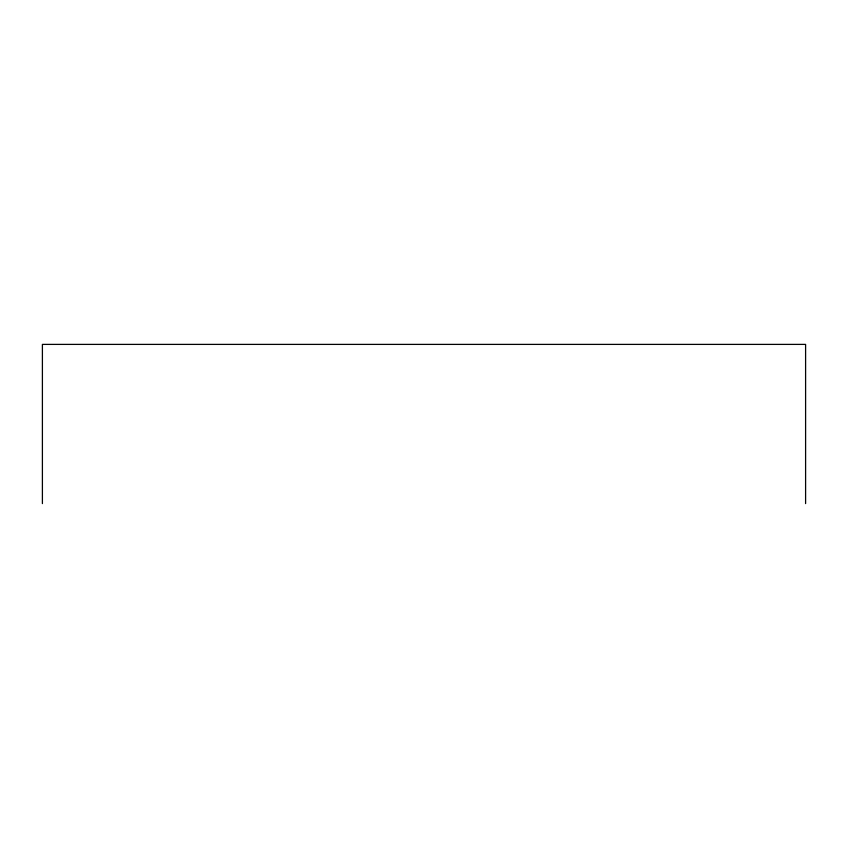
<?xml version="1.0" encoding="UTF-8"?>
<svg xmlns="http://www.w3.org/2000/svg" width="848" height="848" viewBox="0 0 848 848"><rect width="100%" height="100%" fill="white"/><g stroke="black" fill="none" stroke-linecap="round" stroke-linejoin="round"><path stroke-width="1.27" d="M805.6 503.606L805.6 344.394L42.4 344.394L42.4 503.606"/></g></svg>
